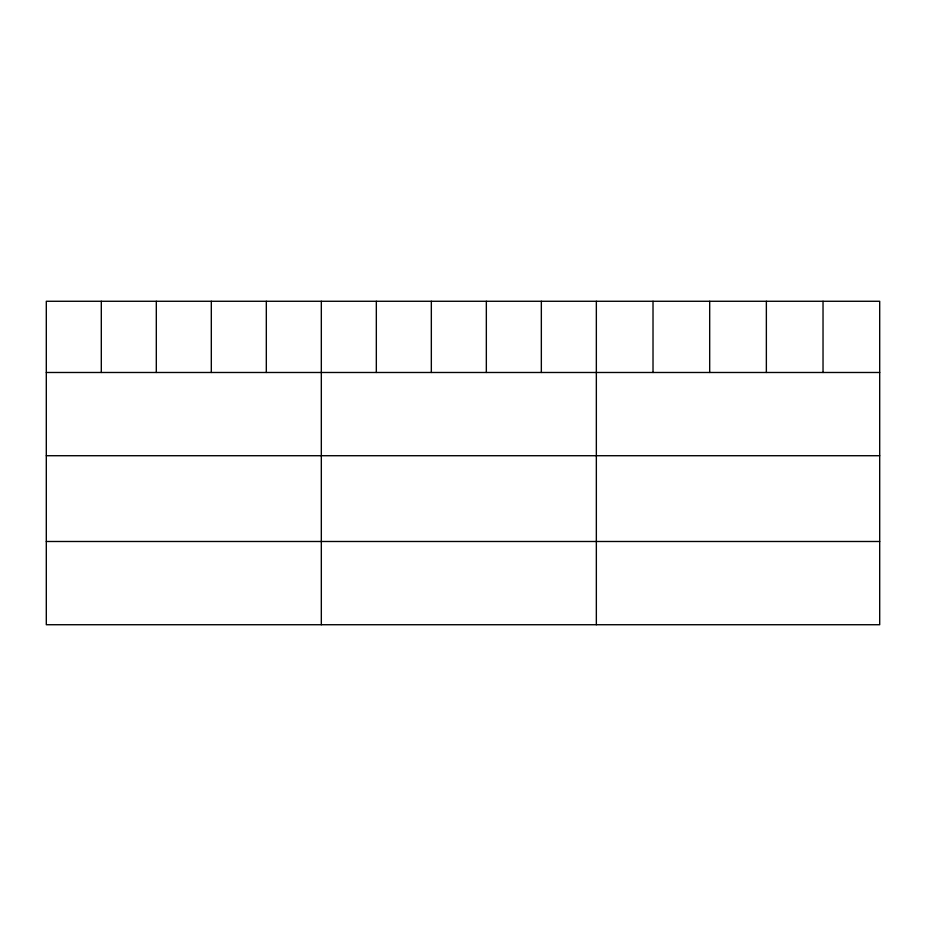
<?xml version="1.0" encoding="UTF-8"?>
<svg xmlns="http://www.w3.org/2000/svg" width="926" height="926" viewBox="0 0 926 926"><rect width="100%" height="100%" fill="white"/><g stroke="black" fill="none" stroke-linecap="round" stroke-linejoin="round"><path stroke-width="1.39" d="M879.7 372.483L879.7 624.726L46.3 624.726L46.3 301.274L879.7 301.274L879.7 372.483L46.3 372.483M46.3 455.719L879.7 455.719M46.3 541.49L879.7 541.49M823.029 301.274L823.029 372.483M766.358 301.274L766.358 372.483M709.686 301.274L709.686 372.483M653.015 301.274L653.015 372.483M596.344 301.274L596.344 624.726M541.34 301.274L541.34 372.483M486.335 301.274L486.335 372.483M431.331 301.274L431.331 372.483M376.326 301.274L376.326 372.483M321.322 301.274L321.322 624.726M266.318 301.274L266.318 372.483M211.313 301.274L211.313 372.483M156.309 301.274L156.309 372.483M101.304 301.274L101.304 372.483"/></g></svg>
